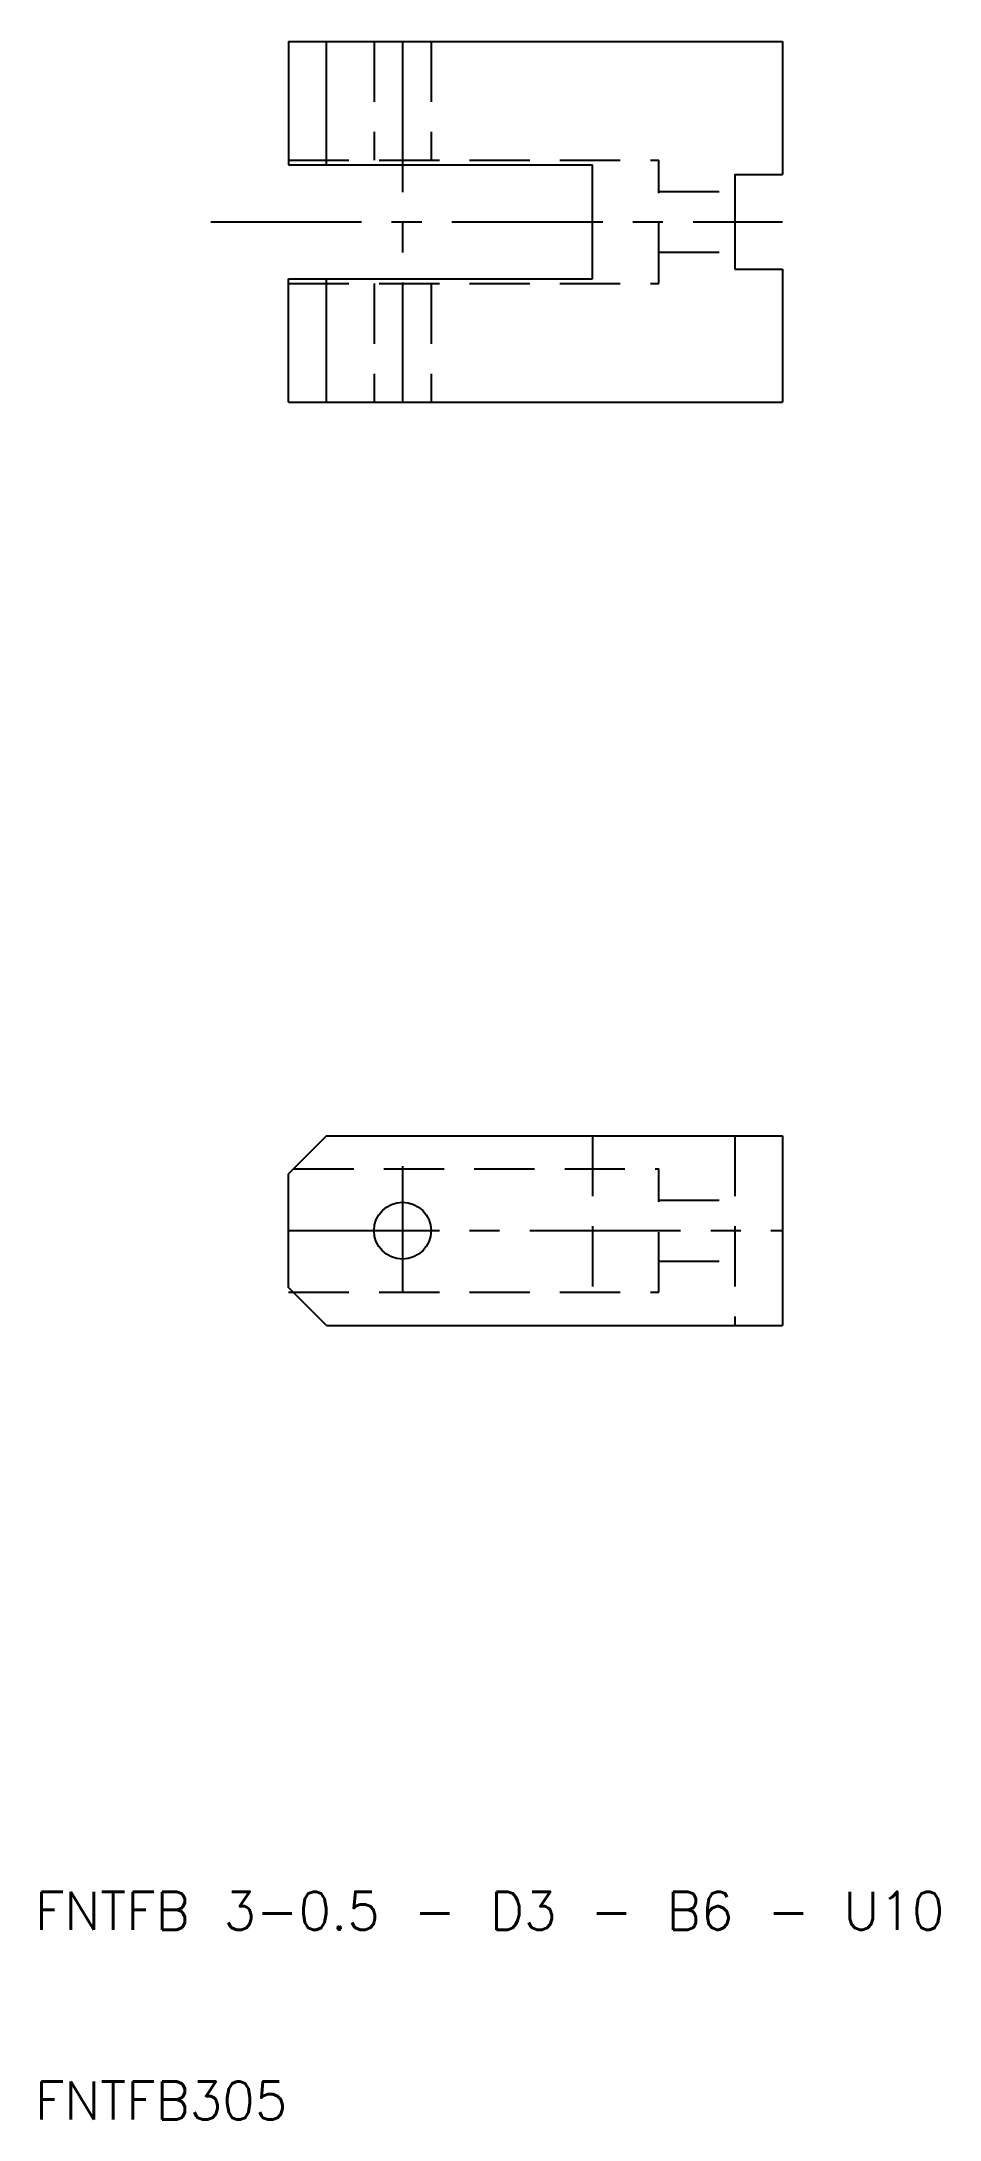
# Model space of a CAD drawing. Extents: x 127 to 174, y -103 to 6.
import ezdxf

# ---------------------------------------------------------------- set-up
doc = ezdxf.new("R2010")
doc.units = 0
doc.header["$LTSCALE"] = 0.25
doc.linetypes.add('CENTER', pattern=[50.8, 31.75, -6.35, 6.35, -6.35])
doc.linetypes.add('DASHED', pattern=[19.05, 12.7, -6.35])
doc.layers.get('0').update_dxf_attribs({"linetype": 'CONTINUOUS'})
doc.layers.add('CENTER', color=1, linetype='CENTER')
doc.styles.get("Standard").update_dxf_attribs({"font": 'txt.shx'})

msp = doc.modelspace()

# ---------------------------------------------------------------- linework, layer by layer
for p, q in [((140.19, 6.37), (166.19, 6.37)), ((140.19, 6.37), (140.19, -0.13)), ((142.19, -0.13), (142.19, 6.37)), ((166.19, 6.37), (166.19, -0.63)), ((140.19, -0.13), (156.19, -0.13)), ((156.19, -6.13), (156.19, -0.13)), ((163.69, -0.63), (163.69, -5.63)), ((163.69, -0.63), (166.19, -0.63)), ((140.19, -6.13), (156.19, -6.13)), ((140.19, -12.63), (140.19, -6.13)), ((142.19, -12.63), (142.19, -6.13)), ((163.69, -5.63), (166.19, -5.63)), ((166.19, -5.63), (166.19, -12.63)), ((140.19, -12.63), (166.19, -12.63)), ((142.19, -51.28), (140.19, -53.28)), ((142.19, -51.28), (166.19, -51.28)), ((166.19, -51.28), (166.19, -61.28)), ((140.19, -59.28), (140.19, -53.28)), ((142.19, -61.28), (140.19, -59.28)), ((142.19, -61.28), (166.19, -61.28))]:
    msp.add_line(p, q)
at = {"color": 3, "linetype": 'DASHED'}
for p, q in [((144.69, 6.37), (144.69, 0.12)), ((147.69, 6.37), (147.69, 0.12)), ((140.19, 0.12), (159.69, 0.12)), ((159.69, -6.38), (159.69, 0.12)), ((159.69, -1.53), (163.69, -1.53)), ((159.69, -4.73), (163.69, -4.73)), ((140.19, -6.38), (159.69, -6.38)), ((144.69, -6.38), (144.69, -12.63)), ((147.69, -6.38), (147.69, -12.63)), ((156.19, -51.28), (156.19, -60.78)), ((163.69, -51.28), (163.69, -61.28)), ((140.44, -53.03), (159.69, -53.03)), ((159.69, -59.53), (159.69, -53.03)), ((159.69, -54.68), (163.69, -54.68)), ((159.69, -57.88), (163.69, -57.88)), ((140.19, -59.53), (159.69, -59.53))]:
    msp.add_line(p, q, dxfattribs=at)
msp.add_circle((146.19, -56.28), 1.5)
at = {"layer": 'CENTER', "color": 1, "linetype": 'CENTER'}
for p, q in [((146.19, 6.37), (146.19, -12.63)), ((136.09, -3.13), (166.19, -3.13)), ((146.19, -52.88), (146.19, -59.58)), ((140.19, -56.28), (166.19, -56.28))]:
    msp.add_line(p, q, dxfattribs=at)

# ---------------------------------------------------------------- texts
for s, p in [('FNTFB 3-0.5 - D3 - B6 - U10', (126.84, -93.11)), ('FNTFB305', (126.84, -103.11))]:
    msp.add_text(s, height=2).set_placement(p)

doc.saveas('drawing.dxf')
